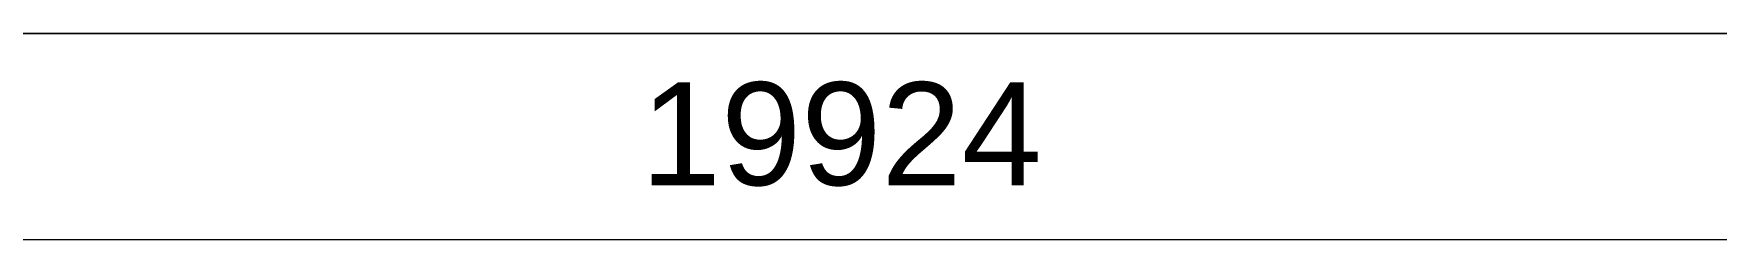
# Model space of a CAD drawing. Header units: metres. Extents: x 4238 to 4687, y -1 to 29.
# Drawn here: x 4492.9 to 4501.05, y 23.31 to 24.31 of the extents above; entities that cross this region are included whole.
import ezdxf

# ---------------------------------------------------------------- set-up
doc = ezdxf.new("R2010")
doc.units = ezdxf.units.M
doc.layers.add('A-ANNO-NOTE', color=131, linetype='Continuous', lineweight=5)
doc.layers.add('A-DETL-GENF', color=92, linetype='Continuous', lineweight=5)
doc.styles.add('Arial', font='arial.ttf', dxfattribs={"height": 0.5})

# ---------------------------------------------------------------- blocks, each defined once
blk = doc.blocks.new('Dimension - Grids _2D_ - 1-200-1094167-SECTION - GRIDS B1-B2')
at = {"layer": 'A-DETL-GENF'}
for p, q in [((4460.7055, 24.3119), (4441.7818, 24.3119)), ((4441.7818, 24.3119), (4460.7055, 24.3119)), ((4441.7818, 23.3119), (4460.7055, 23.3119)), ((4441.7818, 23.3119), (4460.7055, 23.3119))]:
    blk.add_line(p, q, dxfattribs=at)

msp = doc.modelspace()

# ---------------------------------------------------------------- block references
at = {"layer": 'A-DETL-GENF'}
msp.add_blockref('Dimension - Grids _2D_ - 1-200-1094167-SECTION - GRIDS B1-B2', (45.5956, 0), dxfattribs=at)

# ---------------------------------------------------------------- texts
at = {"layer": 'A-ANNO-NOTE', "insert": (4495.8448, 24.0753), "char_height": 0.5, "width": 2.324894, "attachment_point": 1, "style": 'Arial'}
msp.add_mtext('19924', dxfattribs=at)

doc.saveas('drawing.dxf')
